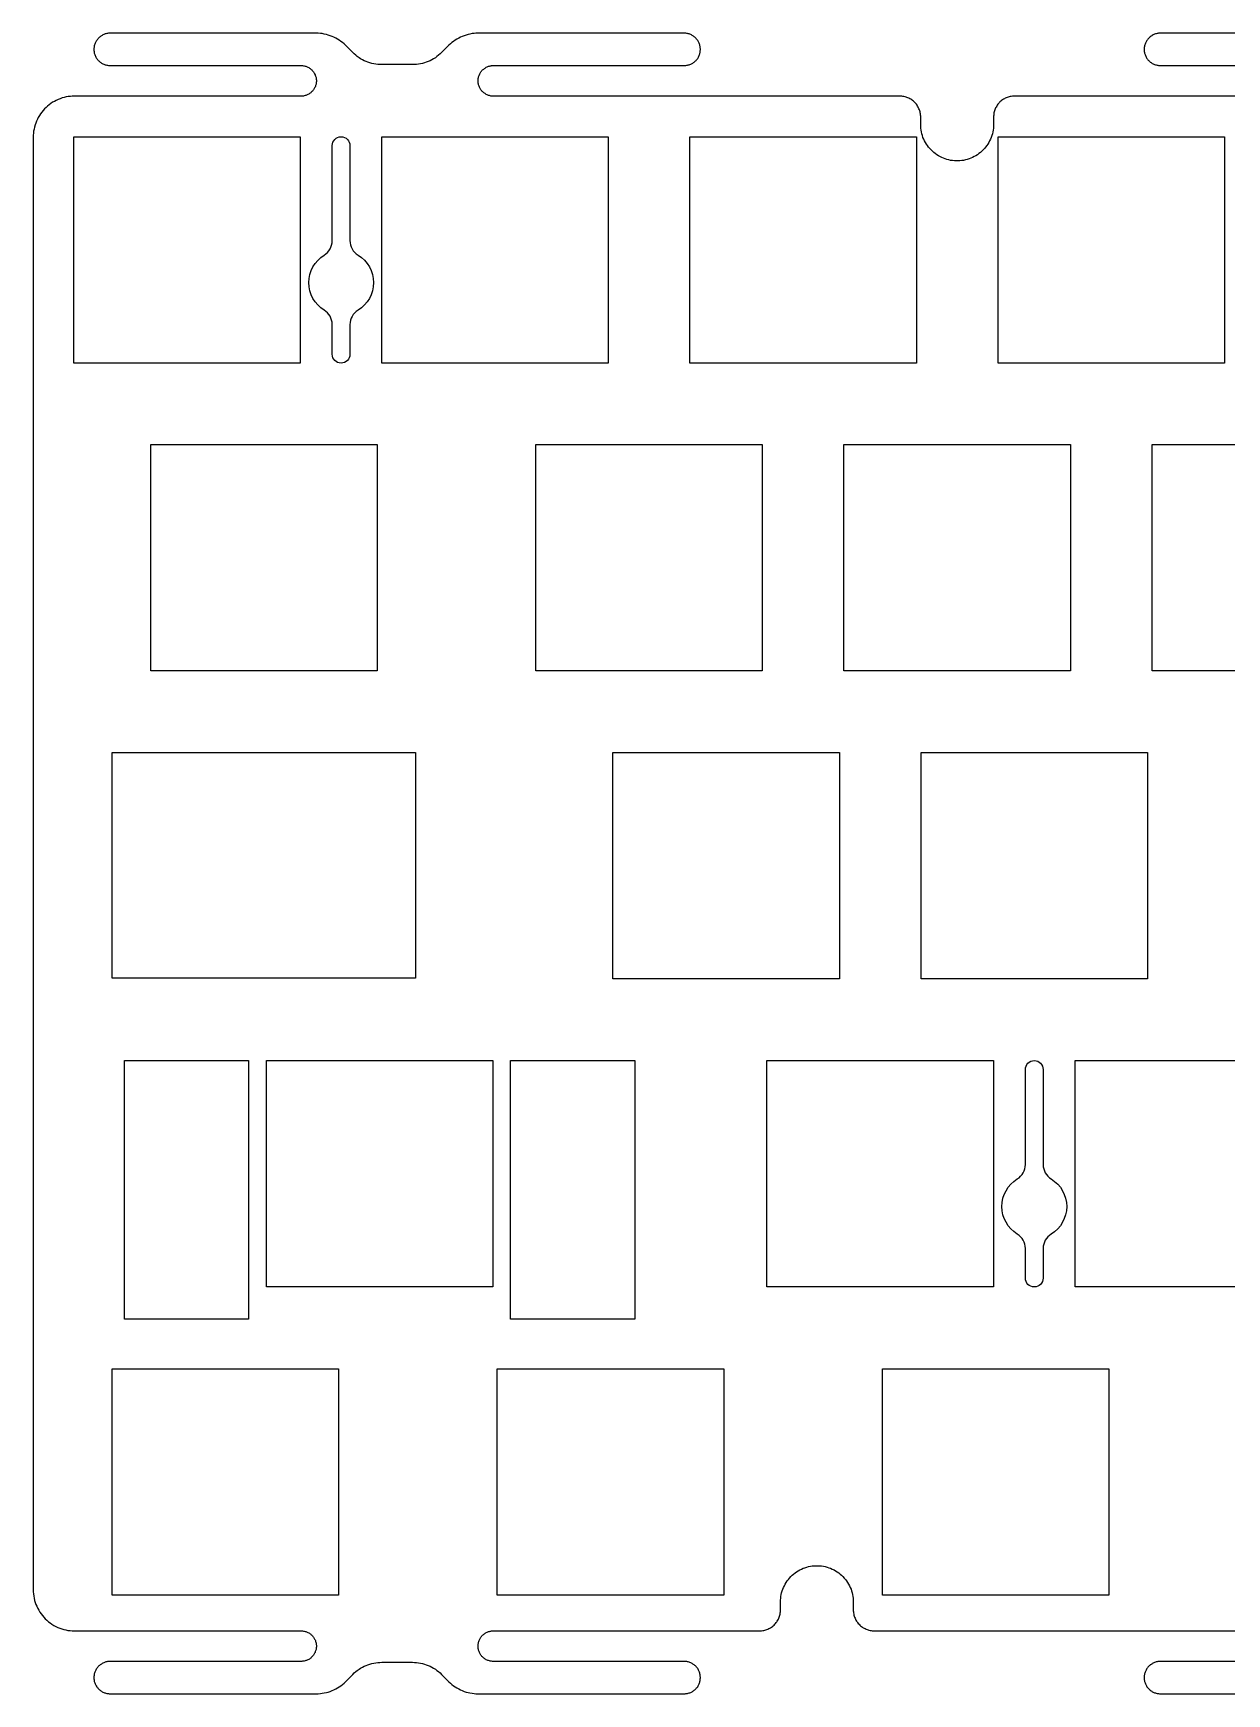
# Model space of a CAD drawing. Header units: millimetres. Extents: x -159 to 146, y -125 to 91.
# Drawn here: x -159.2 to -85.4, y -11.5 to 91.2 of the extents above; entities that cross this region are included whole.
import ezdxf

# ---------------------------------------------------------------- set-up
doc = ezdxf.new("R2010")
doc.units = ezdxf.units.MM
doc.header["$MEASUREMENT"] = 0
doc.layers.add('Ä¬ÈÏÖµ', color=7, linetype='Continuous', true_color=0x000000)

msp = doc.modelspace()

# ---------------------------------------------------------------- linework, layer by layer
at = {"layer": 'Ä¬ÈÏÖµ', "color": 7, "true_color": 0xffffff}
for points in [[(-142.65, 70.8), (-156.65, 70.8), (-156.65, 84.8), (-142.65, 84.8)], [(-137.6, 70.8), (-137.6, 84.8), (-123.6, 84.8), (-123.6, 70.8)], [(-118.55, 70.8), (-118.55, 84.8), (-104.55, 84.8), (-104.55, 70.8)], [(-85.5, 70.8), (-99.5, 70.8), (-99.5, 84.8), (-85.5, 84.8)], [(-137.89, 51.77), (-151.89, 51.77), (-151.89, 65.77), (-137.89, 65.77)], [(-114.08, 51.77), (-128.08, 51.77), (-128.08, 65.77), (-114.08, 65.77)], [(-95.03, 51.77), (-109.03, 51.77), (-109.03, 65.77), (-95.03, 65.77)], [(-75.98, 51.77), (-89.98, 51.77), (-89.98, 65.77), (-75.98, 65.77)], [(-135.51, 32.77), (-154.28, 32.77), (-154.28, 46.72), (-135.51, 46.72)], [(-109.31, 32.72), (-123.31, 32.72), (-123.31, 46.72), (-109.31, 46.72)], [(-90.26, 32.72), (-104.26, 32.72), (-104.26, 46.72), (-90.26, 46.72)], [(-145.84, 11.67), (-153.51, 11.67), (-153.51, 27.67), (-145.84, 27.67)], [(-130.74, 13.67), (-144.74, 13.67), (-144.74, 27.67), (-130.74, 27.67)], [(-121.96, 27.67), (-121.96, 11.67), (-129.64, 11.67), (-129.64, 27.67)], [(-99.79, 13.67), (-113.79, 13.67), (-113.79, 27.67), (-99.79, 27.67)], [(-80.74, 13.67), (-94.74, 13.67), (-94.74, 27.67), (-80.74, 27.67)], [(-140.27, -5.4), (-154.27, -5.4), (-154.27, 8.6), (-140.27, 8.6)], [(-116.46, -5.4), (-130.46, -5.4), (-130.46, 8.6), (-116.46, 8.6)], [(-92.64, -5.39), (-106.64, -5.39), (-106.64, 8.61), (-92.64, 8.61)]]:
    msp.add_lwpolyline(points, close=True, dxfattribs=at)
for points in [[(-140.67, 73.19, 0.259846), (-141.17, 74.08, -0.557323), (-141.17, 77.48, 0.259846), (-140.67, 78.37), (-140.67, 84.25, -1), (-139.57, 84.25), (-139.57, 78.38, 0.260735), (-139.07, 77.48, -0.559508), (-139.07, 74.08, 0.260735), (-139.57, 73.18), (-139.57, 71.35, -1), (-140.67, 71.35)], [(-97.81, 16.05, 0.259846), (-98.31, 16.94, -0.557323), (-98.31, 20.35, 0.259846), (-97.81, 21.24), (-97.81, 27.12, -1), (-96.71, 27.12), (-96.71, 21.24, 0.260735), (-96.21, 20.35, -0.559508), (-96.21, 16.94, 0.260735), (-96.71, 16.05), (-96.71, 14.22, -1), (-97.81, 14.22)]]:
    msp.add_lwpolyline(points, format="xyb", close=True, dxfattribs=at)
for points in [[(-76.66, 87.31, 0), (-98.48, 87.31, 0), (-98.55, 87.31, 0), (-98.61, 87.31, 0), (-98.68, 87.3, 0), (-98.74, 87.29, 0), (-98.81, 87.27, 0), (-98.87, 87.25, 0), (-98.93, 87.23, 0), (-98.99, 87.21, 0), (-99.05, 87.18, 0), (-99.11, 87.15, 0), (-99.17, 87.12, 0), (-99.22, 87.08, 0), (-99.28, 87.04, 0), (-99.33, 87, 0), (-99.38, 86.95, 0), (-99.42, 86.91, 0), (-99.47, 86.86, 0), (-99.51, 86.81, 0), (-99.55, 86.76, 0), (-99.58, 86.7, 0), (-99.62, 86.64, 0), (-99.65, 86.59, 0), (-99.68, 86.53, 0), (-99.7, 86.46, 0), (-99.72, 86.4, 0), (-99.74, 86.34, 0), (-99.75, 86.27, 0), (-99.77, 86.21, 0), (-99.77, 86.14, 0), (-99.78, 86.08, 0), (-99.78, 86.01, 0), (-99.78, 85.56, 0), (-99.78, 85.44, 0), (-99.79, 85.33, 0), (-99.81, 85.21, 0), (-99.83, 85.1, 0), (-99.85, 84.99, 0), (-99.89, 84.87, 0), (-99.93, 84.76, 0), (-99.97, 84.66, 0), (-100.02, 84.55, 0), (-100.07, 84.45, 0), (-100.13, 84.35, 0), (-100.2, 84.25, 0), (-100.27, 84.16, 0), (-100.34, 84.07, 0), (-100.42, 83.99, 0), (-100.5, 83.91, 0), (-100.59, 83.83, 0), (-100.68, 83.76, 0), (-100.77, 83.69, 0), (-100.87, 83.63, 0), (-100.97, 83.57, 0), (-101.08, 83.52, 0), (-101.18, 83.47, 0), (-101.29, 83.43, 0), (-101.4, 83.4, 0), (-101.51, 83.37, 0), (-101.63, 83.34, 0), (-101.74, 83.33, 0), (-101.86, 83.31, 0), (-101.97, 83.31, 0), (-102.09, 83.31, 0), (-102.2, 83.31, 0), (-102.32, 83.33, 0), (-102.43, 83.34, 0), (-102.55, 83.37, 0), (-102.66, 83.4, 0), (-102.77, 83.43, 0), (-102.88, 83.47, 0), (-102.98, 83.52, 0), (-103.09, 83.57, 0), (-103.19, 83.63, 0), (-103.29, 83.69, 0), (-103.38, 83.76, 0), (-103.47, 83.83, 0), (-103.56, 83.91, 0), (-103.64, 83.99, 0), (-103.72, 84.07, 0), (-103.79, 84.16, 0), (-103.86, 84.25, 0), (-103.93, 84.35, 0), (-103.99, 84.45, 0), (-104.04, 84.55, 0), (-104.09, 84.66, 0), (-104.14, 84.76, 0), (-104.17, 84.87, 0), (-104.21, 84.99, 0), (-104.23, 85.1, 0), (-104.25, 85.21, 0), (-104.27, 85.33, 0), (-104.28, 85.44, 0), (-104.28, 85.56, 0), (-104.28, 86.01, 0), (-104.28, 86.08, 0), (-104.29, 86.14, 0), (-104.3, 86.21, 0), (-104.31, 86.27, 0), (-104.32, 86.34, 0), (-104.34, 86.4, 0), (-104.36, 86.46, 0), (-104.39, 86.53, 0), (-104.41, 86.59, 0), (-104.44, 86.64, 0), (-104.48, 86.7, 0), (-104.51, 86.76, 0), (-104.55, 86.81, 0), (-104.59, 86.86, 0), (-104.64, 86.91, 0), (-104.68, 86.95, 0), (-104.73, 87, 0), (-104.78, 87.04, 0), (-104.84, 87.08, 0), (-104.89, 87.12, 0), (-104.95, 87.15, 0), (-105.01, 87.18, 0), (-105.07, 87.21, 0), (-105.13, 87.23, 0), (-105.19, 87.25, 0), (-105.25, 87.27, 0), (-105.32, 87.29, 0), (-105.38, 87.3, 0), (-105.45, 87.31, 0), (-105.51, 87.31, 0), (-105.58, 87.31, 0), (-130.71, 87.31, 0), (-130.76, 87.31, 0), (-130.81, 87.32, 0), (-130.86, 87.32, 0), (-130.9, 87.33, 0), (-130.95, 87.35, 0), (-131, 87.36, 0), (-131.05, 87.38, 0), (-131.09, 87.39, 0), (-131.14, 87.42, 0), (-131.18, 87.44, 0), (-131.22, 87.47, 0), (-131.26, 87.49, 0), (-131.3, 87.52, 0), (-131.34, 87.56, 0), (-131.38, 87.59, 0), (-131.41, 87.63, 0), (-131.44, 87.66, 0), (-131.47, 87.7, 0), (-131.5, 87.74, 0), (-131.53, 87.79, 0), (-131.55, 87.83, 0), (-131.57, 87.87, 0), (-131.59, 87.92, 0), (-131.61, 87.97, 0), (-131.62, 88.01, 0), (-131.63, 88.06, 0), (-131.64, 88.11, 0), (-131.65, 88.16, 0), (-131.65, 88.21, 0), (-131.65, 88.26, 0), (-131.65, 88.31, 0), (-131.65, 88.36, 0), (-131.64, 88.41, 0), (-131.63, 88.46, 0), (-131.62, 88.5, 0), (-131.61, 88.55, 0), (-131.59, 88.6, 0), (-131.57, 88.64, 0), (-131.55, 88.69, 0), (-131.53, 88.73, 0), (-131.5, 88.77, 0), (-131.47, 88.81, 0), (-131.44, 88.85, 0), (-131.41, 88.89, 0), (-131.38, 88.93, 0), (-131.34, 88.96, 0), (-131.3, 88.99, 0), (-131.26, 89.02, 0), (-131.22, 89.05, 0), (-131.18, 89.08, 0), (-131.14, 89.1, 0), (-131.09, 89.12, 0), (-131.05, 89.14, 0), (-131, 89.16, 0), (-130.95, 89.17, 0), (-130.9, 89.18, 0), (-130.85, 89.19, 0), (-130.81, 89.2, 0), (-130.76, 89.2, 0), (-130.71, 89.2, 0), (-118.9, 89.2, 0), (-118.85, 89.21, 0), (-118.8, 89.21, 0), (-118.75, 89.22, 0), (-118.7, 89.23, 0), (-118.65, 89.24, 0), (-118.6, 89.25, 0), (-118.55, 89.27, 0), (-118.5, 89.29, 0), (-118.46, 89.31, 0), (-118.41, 89.33, 0), (-118.37, 89.36, 0), (-118.32, 89.39, 0), (-118.28, 89.42, 0), (-118.24, 89.45, 0), (-118.2, 89.49, 0), (-118.17, 89.52, 0), (-118.14, 89.56, 0), (-118.1, 89.6, 0), (-118.07, 89.65, 0), (-118.05, 89.69, 0), (-118.02, 89.73, 0), (-118, 89.78, 0), (-117.98, 89.83, 0), (-117.96, 89.88, 0), (-117.94, 89.92, 0), (-117.93, 89.97, 0), (-117.92, 90.02, 0), (-117.91, 90.08, 0), (-117.91, 90.13, 0), (-117.9, 90.18, 0), (-117.9, 90.23, 0), (-117.91, 90.28, 0), (-117.91, 90.33, 0), (-117.92, 90.38, 0), (-117.93, 90.43, 0), (-117.94, 90.48, 0), (-117.96, 90.53, 0), (-117.98, 90.58, 0), (-118, 90.63, 0), (-118.02, 90.67, 0), (-118.05, 90.72, 0), (-118.07, 90.76, 0), (-118.1, 90.8, 0), (-118.14, 90.84, 0), (-118.17, 90.88, 0), (-118.2, 90.92, 0), (-118.24, 90.96, 0), (-118.28, 90.99, 0), (-118.32, 91.02, 0), (-118.37, 91.05, 0), (-118.41, 91.07, 0), (-118.46, 91.1, 0), (-118.5, 91.12, 0), (-118.55, 91.14, 0), (-118.6, 91.16, 0), (-118.65, 91.17, 0), (-118.7, 91.18, 0), (-118.75, 91.19, 0), (-118.8, 91.2, 0), (-118.85, 91.2, 0), (-118.9, 91.2, 0), (-131.65, 91.2, 0), (-131.78, 91.2, 0), (-131.9, 91.19, 0), (-132.02, 91.18, 0), (-132.15, 91.15, 0), (-132.27, 91.13, 0), (-132.39, 91.09, 0), (-132.51, 91.05, 0), (-132.63, 91.01, 0), (-132.74, 90.96, 0), (-132.85, 90.9, 0), (-132.96, 90.84, 0), (-133.07, 90.77, 0), (-133.17, 90.7, 0), (-133.27, 90.63, 0), (-133.36, 90.54, 0), (-133.45, 90.46, 0), (-133.91, 90.01, 0), (-134, 89.92, 0), (-134.09, 89.84, 0), (-134.19, 89.76, 0), (-134.29, 89.69, 0), (-134.4, 89.62, 0), (-134.51, 89.56, 0), (-134.62, 89.5, 0), (-134.73, 89.45, 0), (-134.85, 89.41, 0), (-134.97, 89.37, 0), (-135.09, 89.33, 0), (-135.21, 89.31, 0), (-135.33, 89.29, 0), (-135.46, 89.27, 0), (-135.58, 89.26, 0), (-135.71, 89.26, 0), (-137.6, 89.26, 0), (-137.72, 89.26, 0), (-137.85, 89.27, 0), (-137.97, 89.29, 0), (-138.09, 89.31, 0), (-138.22, 89.33, 0), (-138.34, 89.37, 0), (-138.46, 89.41, 0), (-138.57, 89.45, 0), (-138.69, 89.5, 0), (-138.8, 89.56, 0), (-138.91, 89.62, 0), (-139.01, 89.69, 0), (-139.12, 89.76, 0), (-139.21, 89.84, 0), (-139.31, 89.92, 0), (-139.4, 90.01, 0), (-139.85, 90.46, 0), (-139.94, 90.54, 0), (-140.04, 90.63, 0), (-140.14, 90.7, 0), (-140.24, 90.77, 0), (-140.34, 90.84, 0), (-140.45, 90.9, 0), (-140.56, 90.96, 0), (-140.68, 91.01, 0), (-140.8, 91.05, 0), (-140.91, 91.09, 0), (-141.03, 91.13, 0), (-141.16, 91.15, 0), (-141.28, 91.18, 0), (-141.4, 91.19, 0), (-141.53, 91.2, 0), (-141.65, 91.2, 0), (-154.4, 91.2, 0), (-154.45, 91.2, 0), (-154.5, 91.2, 0), (-154.56, 91.19, 0), (-154.61, 91.18, 0), (-154.66, 91.17, 0), (-154.71, 91.16, 0), (-154.75, 91.14, 0), (-154.8, 91.12, 0), (-154.85, 91.1, 0), (-154.89, 91.07, 0), (-154.94, 91.05, 0), (-154.98, 91.02, 0), (-155.02, 90.99, 0), (-155.06, 90.96, 0), (-155.1, 90.92, 0), (-155.14, 90.88, 0), (-155.17, 90.84, 0), (-155.2, 90.8, 0), (-155.23, 90.76, 0), (-155.26, 90.72, 0), (-155.28, 90.67, 0), (-155.31, 90.63, 0), (-155.33, 90.58, 0), (-155.35, 90.53, 0), (-155.36, 90.48, 0), (-155.38, 90.43, 0), (-155.39, 90.38, 0), (-155.39, 90.33, 0), (-155.4, 90.28, 0), (-155.4, 90.23, 0), (-155.4, 90.18, 0), (-155.4, 90.13, 0), (-155.39, 90.08, 0), (-155.39, 90.02, 0), (-155.38, 89.97, 0), (-155.36, 89.92, 0), (-155.35, 89.88, 0), (-155.33, 89.83, 0), (-155.31, 89.78, 0), (-155.28, 89.73, 0), (-155.26, 89.69, 0), (-155.23, 89.65, 0), (-155.2, 89.6, 0), (-155.17, 89.56, 0), (-155.14, 89.52, 0), (-155.1, 89.49, 0), (-155.06, 89.45, 0), (-155.02, 89.42, 0), (-154.98, 89.39, 0), (-154.94, 89.36, 0), (-154.89, 89.33, 0), (-154.85, 89.31, 0), (-154.8, 89.29, 0), (-154.75, 89.27, 0), (-154.71, 89.25, 0), (-154.66, 89.24, 0), (-154.61, 89.23, 0), (-154.56, 89.22, 0), (-154.5, 89.21, 0), (-154.45, 89.21, 0), (-154.4, 89.2, 0), (-142.6, 89.2, 0), (-142.55, 89.2, 0), (-142.5, 89.2, 0), (-142.45, 89.19, 0), (-142.4, 89.18, 0), (-142.35, 89.17, 0), (-142.31, 89.16, 0), (-142.26, 89.14, 0), (-142.21, 89.12, 0), (-142.17, 89.1, 0), (-142.12, 89.08, 0), (-142.08, 89.05, 0), (-142.04, 89.02, 0), (-142, 88.99, 0), (-141.97, 88.96, 0), (-141.93, 88.93, 0), (-141.9, 88.89, 0), (-141.86, 88.85, 0), (-141.83, 88.81, 0), (-141.8, 88.77, 0), (-141.78, 88.73, 0), (-141.76, 88.69, 0), (-141.73, 88.64, 0), (-141.72, 88.6, 0), (-141.7, 88.55, 0), (-141.68, 88.5, 0), (-141.67, 88.46, 0), (-141.66, 88.41, 0), (-141.66, 88.36, 0), (-141.65, 88.31, 0), (-141.65, 88.26, 0), (-141.65, 88.21, 0), (-141.66, 88.16, 0), (-141.66, 88.11, 0), (-141.67, 88.06, 0), (-141.68, 88.01, 0), (-141.7, 87.97, 0), (-141.71, 87.92, 0), (-141.73, 87.87, 0), (-141.76, 87.83, 0), (-141.78, 87.79, 0), (-141.8, 87.74, 0), (-141.83, 87.7, 0), (-141.86, 87.66, 0), (-141.89, 87.63, 0), (-141.93, 87.59, 0), (-141.96, 87.56, 0), (-142, 87.52, 0), (-142.04, 87.49, 0), (-142.08, 87.47, 0), (-142.12, 87.44, 0), (-142.17, 87.42, 0), (-142.21, 87.39, 0), (-142.26, 87.38, 0), (-142.3, 87.36, 0), (-142.35, 87.35, 0), (-142.4, 87.33, 0), (-142.45, 87.32, 0), (-142.5, 87.32, 0), (-142.55, 87.31, 0), (-142.6, 87.31, 0), (-156.61, 87.31, 0), (-156.74, 87.31, 0), (-156.86, 87.3, 0), (-156.99, 87.28, 0), (-157.12, 87.26, 0), (-157.25, 87.23, 0), (-157.37, 87.2, 0), (-157.49, 87.15, 0), (-157.61, 87.11, 0), (-157.73, 87.05, 0), (-157.84, 86.99, 0), (-157.96, 86.93, 0), (-158.06, 86.86, 0), (-158.17, 86.78, 0), (-158.27, 86.7, 0), (-158.36, 86.61, 0), (-158.45, 86.52, 0), (-158.54, 86.42, 0), (-158.62, 86.32, 0), (-158.7, 86.22, 0), (-158.77, 86.11, 0), (-158.84, 86, 0), (-158.9, 85.89, 0), (-158.95, 85.77, 0), (-159, 85.65, 0), (-159.04, 85.53, 0), (-159.07, 85.4, 0), (-159.1, 85.28, 0), (-159.13, 85.15, 0), (-159.14, 85.02, 0), (-159.15, 84.89, 0), (-159.16, 84.76, 0), (-159.16, -5.05, 0), (-159.15, -5.18, 0), (-159.14, -5.31, 0), (-159.12, -5.45, 0), (-159.1, -5.58, 0), (-159.07, -5.71, 0), (-159.03, -5.84, 0), (-158.99, -5.96, 0), (-158.94, -6.08, 0), (-158.88, -6.21, 0), (-158.81, -6.32, 0), (-158.74, -6.44, 0), (-158.67, -6.55, 0), (-158.59, -6.65, 0), (-158.5, -6.75, 0), (-158.41, -6.85, 0), (-158.31, -6.94, 0), (-158.21, -7.03, 0), (-158.11, -7.11, 0), (-158, -7.19, 0), (-157.88, -7.26, 0), (-157.76, -7.32, 0), (-157.64, -7.38, 0), (-157.52, -7.43, 0), (-157.39, -7.47, 0), (-157.27, -7.51, 0), (-157.14, -7.54, 0), (-157.01, -7.57, 0), (-156.87, -7.58, 0), (-156.74, -7.59, 0), (-156.61, -7.6, 0), (-142.6, -7.6, 0), (-142.55, -7.6, 0), (-142.5, -7.6, 0), (-142.45, -7.61, 0), (-142.4, -7.62, 0), (-142.35, -7.63, 0), (-142.3, -7.64, 0), (-142.26, -7.66, 0), (-142.21, -7.68, 0), (-142.17, -7.7, 0), (-142.12, -7.72, 0), (-142.08, -7.75, 0), (-142.04, -7.78, 0), (-142, -7.81, 0), (-141.96, -7.84, 0), (-141.93, -7.87, 0), (-141.89, -7.91, 0), (-141.86, -7.95, 0), (-141.83, -7.99, 0), (-141.8, -8.03, 0), (-141.78, -8.07, 0), (-141.76, -8.11, 0), (-141.73, -8.16, 0), (-141.71, -8.2, 0), (-141.7, -8.25, 0), (-141.68, -8.3, 0), (-141.67, -8.35, 0), (-141.66, -8.4, 0), (-141.66, -8.44, 0), (-141.65, -8.49, 0), (-141.65, -8.54, 0), (-141.65, -8.59, 0), (-141.66, -8.64, 0), (-141.66, -8.69, 0), (-141.67, -8.74, 0), (-141.68, -8.79, 0), (-141.7, -8.84, 0), (-141.72, -8.88, 0), (-141.73, -8.93, 0), (-141.76, -8.97, 0), (-141.78, -9.02, 0), (-141.8, -9.06, 0), (-141.83, -9.1, 0), (-141.86, -9.14, 0), (-141.9, -9.18, 0), (-141.93, -9.21, 0), (-141.97, -9.25, 0), (-142, -9.28, 0), (-142.04, -9.31, 0), (-142.08, -9.34, 0), (-142.12, -9.36, 0), (-142.17, -9.39, 0), (-142.21, -9.41, 0), (-142.26, -9.43, 0), (-142.31, -9.44, 0), (-142.35, -9.46, 0), (-142.4, -9.47, 0), (-142.45, -9.48, 0), (-142.5, -9.48, 0), (-142.55, -9.49, 0), (-142.6, -9.49, 0), (-154.4, -9.49, 0), (-154.45, -9.49, 0), (-154.5, -9.49, 0), (-154.56, -9.5, 0), (-154.61, -9.51, 0), (-154.66, -9.52, 0), (-154.71, -9.54, 0), (-154.75, -9.55, 0), (-154.8, -9.57, 0), (-154.85, -9.59, 0), (-154.89, -9.62, 0), (-154.94, -9.65, 0), (-154.98, -9.67, 0), (-155.02, -9.7, 0), (-155.06, -9.74, 0), (-155.1, -9.77, 0), (-155.14, -9.81, 0), (-155.17, -9.85, 0), (-155.2, -9.89, 0), (-155.23, -9.93, 0), (-155.26, -9.97, 0), (-155.28, -10.02, 0), (-155.31, -10.06, 0), (-155.33, -10.11, 0), (-155.35, -10.16, 0), (-155.36, -10.21, 0), (-155.38, -10.26, 0), (-155.39, -10.31, 0), (-155.39, -10.36, 0), (-155.4, -10.41, 0), (-155.4, -10.46, 0), (-155.4, -10.51, 0), (-155.4, -10.57, 0), (-155.39, -10.62, 0), (-155.39, -10.67, 0), (-155.38, -10.72, 0), (-155.36, -10.77, 0), (-155.35, -10.82, 0), (-155.33, -10.87, 0), (-155.31, -10.91, 0), (-155.28, -10.96, 0), (-155.26, -11, 0), (-155.23, -11.05, 0), (-155.2, -11.09, 0), (-155.17, -11.13, 0), (-155.14, -11.17, 0), (-155.1, -11.2, 0), (-155.06, -11.24, 0), (-155.02, -11.27, 0), (-154.98, -11.3, 0), (-154.94, -11.33, 0), (-154.89, -11.36, 0), (-154.85, -11.38, 0), (-154.8, -11.41, 0), (-154.75, -11.42, 0), (-154.71, -11.44, 0), (-154.66, -11.46, 0), (-154.61, -11.47, 0), (-154.56, -11.48, 0), (-154.5, -11.48, 0), (-154.45, -11.49, 0), (-154.4, -11.49, 0), (-141.65, -11.49, 0), (-141.53, -11.49, 0), (-141.4, -11.48, 0), (-141.28, -11.46, 0), (-141.16, -11.44, 0), (-141.03, -11.41, 0), (-140.91, -11.38, 0), (-140.8, -11.34, 0), (-140.68, -11.29, 0), (-140.56, -11.24, 0), (-140.45, -11.19, 0), (-140.34, -11.13, 0), (-140.24, -11.06, 0), (-140.14, -10.99, 0), (-140.04, -10.91, 0), (-139.94, -10.83, 0), (-139.85, -10.74, 0), (-139.4, -10.29, 0), (-139.31, -10.2, 0), (-139.21, -10.12, 0), (-139.12, -10.04, 0), (-139.01, -9.97, 0), (-138.91, -9.91, 0), (-138.8, -9.84, 0), (-138.69, -9.79, 0), (-138.57, -9.74, 0), (-138.46, -9.69, 0), (-138.34, -9.65, 0), (-138.22, -9.62, 0), (-138.09, -9.59, 0), (-137.97, -9.57, 0), (-137.85, -9.56, 0), (-137.72, -9.55, 0), (-137.6, -9.54, 0), (-135.71, -9.54, 0), (-135.58, -9.55, 0), (-135.46, -9.56, 0), (-135.33, -9.57, 0), (-135.21, -9.59, 0), (-135.09, -9.62, 0), (-134.97, -9.65, 0), (-134.85, -9.69, 0), (-134.73, -9.74, 0), (-134.62, -9.79, 0), (-134.51, -9.84, 0), (-134.4, -9.91, 0), (-134.29, -9.97, 0), (-134.19, -10.04, 0), (-134.09, -10.12, 0), (-134, -10.2, 0), (-133.91, -10.29, 0), (-133.45, -10.74, 0), (-133.36, -10.83, 0), (-133.27, -10.91, 0), (-133.17, -10.99, 0), (-133.07, -11.06, 0), (-132.96, -11.13, 0), (-132.85, -11.19, 0), (-132.74, -11.24, 0), (-132.63, -11.29, 0), (-132.51, -11.34, 0), (-132.39, -11.38, 0), (-132.27, -11.41, 0), (-132.15, -11.44, 0), (-132.02, -11.46, 0), (-131.9, -11.48, 0), (-131.78, -11.49, 0), (-131.65, -11.49, 0), (-118.9, -11.49, 0), (-118.85, -11.49, 0), (-118.8, -11.48, 0), (-118.75, -11.48, 0), (-118.7, -11.47, 0), (-118.65, -11.46, 0), (-118.6, -11.44, 0), (-118.55, -11.42, 0), (-118.5, -11.41, 0), (-118.46, -11.38, 0), (-118.41, -11.36, 0), (-118.37, -11.33, 0), (-118.32, -11.3, 0), (-118.28, -11.27, 0), (-118.24, -11.24, 0), (-118.2, -11.2, 0), (-118.17, -11.17, 0), (-118.14, -11.13, 0), (-118.1, -11.09, 0), (-118.07, -11.05, 0), (-118.05, -11, 0), (-118.02, -10.96, 0), (-118, -10.91, 0), (-117.98, -10.87, 0), (-117.96, -10.82, 0), (-117.94, -10.77, 0), (-117.93, -10.72, 0), (-117.92, -10.67, 0), (-117.91, -10.62, 0), (-117.91, -10.57, 0), (-117.9, -10.51, 0), (-117.9, -10.46, 0), (-117.91, -10.41, 0), (-117.91, -10.36, 0), (-117.92, -10.31, 0), (-117.93, -10.26, 0), (-117.94, -10.21, 0), (-117.96, -10.16, 0), (-117.98, -10.11, 0), (-118, -10.06, 0), (-118.02, -10.02, 0), (-118.05, -9.97, 0), (-118.07, -9.93, 0), (-118.1, -9.89, 0), (-118.14, -9.85, 0), (-118.17, -9.81, 0), (-118.2, -9.77, 0), (-118.24, -9.74, 0), (-118.28, -9.7, 0), (-118.32, -9.67, 0), (-118.37, -9.65, 0), (-118.41, -9.62, 0), (-118.46, -9.59, 0), (-118.5, -9.57, 0), (-118.55, -9.55, 0), (-118.6, -9.54, 0), (-118.65, -9.52, 0), (-118.7, -9.51, 0), (-118.75, -9.5, 0), (-118.8, -9.49, 0), (-118.85, -9.49, 0), (-118.9, -9.49, 0), (-130.71, -9.49, 0), (-130.76, -9.49, 0), (-130.81, -9.48, 0), (-130.85, -9.48, 0), (-130.9, -9.47, 0), (-130.95, -9.46, 0), (-131, -9.44, 0), (-131.05, -9.43, 0), (-131.09, -9.41, 0), (-131.14, -9.39, 0), (-131.18, -9.36, 0), (-131.22, -9.34, 0), (-131.26, -9.31, 0), (-131.3, -9.28, 0), (-131.34, -9.25, 0), (-131.38, -9.21, 0), (-131.41, -9.18, 0), (-131.44, -9.14, 0), (-131.47, -9.1, 0), (-131.5, -9.06, 0), (-131.53, -9.02, 0), (-131.55, -8.97, 0), (-131.57, -8.93, 0), (-131.59, -8.88, 0), (-131.61, -8.84, 0), (-131.62, -8.79, 0), (-131.63, -8.74, 0), (-131.64, -8.69, 0), (-131.65, -8.64, 0), (-131.65, -8.59, 0), (-131.65, -8.54, 0), (-131.65, -8.49, 0), (-131.65, -8.44, 0), (-131.64, -8.4, 0), (-131.63, -8.35, 0), (-131.62, -8.3, 0), (-131.61, -8.25, 0), (-131.59, -8.2, 0), (-131.57, -8.16, 0), (-131.55, -8.11, 0), (-131.53, -8.07, 0), (-131.5, -8.03, 0), (-131.47, -7.99, 0), (-131.44, -7.95, 0), (-131.41, -7.91, 0), (-131.38, -7.87, 0), (-131.34, -7.84, 0), (-131.3, -7.81, 0), (-131.26, -7.78, 0), (-131.22, -7.75, 0), (-131.18, -7.72, 0), (-131.14, -7.7, 0), (-131.09, -7.68, 0), (-131.05, -7.66, 0), (-131, -7.64, 0), (-130.95, -7.63, 0), (-130.9, -7.62, 0), (-130.86, -7.61, 0), (-130.81, -7.6, 0), (-130.76, -7.6, 0), (-130.71, -7.6, 0), (-114.25, -7.6, 0), (-114.18, -7.6, 0), (-114.12, -7.59, 0), (-114.05, -7.58, 0), (-113.99, -7.57, 0), (-113.92, -7.56, 0), (-113.86, -7.54, 0), (-113.8, -7.52, 0), (-113.74, -7.49, 0), (-113.68, -7.46, 0), (-113.62, -7.43, 0), (-113.56, -7.4, 0), (-113.51, -7.36, 0), (-113.45, -7.33, 0), (-113.4, -7.28, 0), (-113.35, -7.24, 0), (-113.31, -7.19, 0), (-113.26, -7.14, 0), (-113.22, -7.09, 0), (-113.18, -7.04, 0), (-113.15, -6.99, 0), (-113.11, -6.93, 0), (-113.08, -6.87, 0), (-113.06, -6.81, 0), (-113.03, -6.75, 0), (-113.01, -6.69, 0), (-112.99, -6.62, 0), (-112.98, -6.56, 0), (-112.97, -6.49, 0), (-112.96, -6.43, 0), (-112.95, -6.36, 0), (-112.95, -6.3, 0), (-112.95, -5.81, 0), (-112.95, -5.7, 0), (-112.94, -5.58, 0), (-112.92, -5.47, 0), (-112.9, -5.35, 0), (-112.88, -5.24, 0), (-112.84, -5.13, 0), (-112.81, -5.02, 0), (-112.76, -4.91, 0), (-112.71, -4.81, 0), (-112.66, -4.71, 0), (-112.6, -4.61, 0), (-112.53, -4.51, 0), (-112.46, -4.42, 0), (-112.39, -4.33, 0), (-112.31, -4.24, 0), (-112.23, -4.16, 0), (-112.14, -4.09, 0), (-112.05, -4.01, 0), (-111.96, -3.95, 0), (-111.86, -3.89, 0), (-111.76, -3.83, 0), (-111.65, -3.78, 0), (-111.55, -3.73, 0), (-111.44, -3.69, 0), (-111.33, -3.65, 0), (-111.22, -3.62, 0), (-111.1, -3.6, 0), (-110.99, -3.58, 0), (-110.87, -3.57, 0), (-110.76, -3.57, 0), (-110.64, -3.57, 0), (-110.53, -3.57, 0), (-110.41, -3.58, 0), (-110.3, -3.6, 0), (-110.18, -3.62, 0), (-110.07, -3.65, 0), (-109.96, -3.69, 0), (-109.85, -3.73, 0), (-109.75, -3.78, 0), (-109.64, -3.83, 0), (-109.54, -3.89, 0), (-109.44, -3.95, 0), (-109.35, -4.01, 0), (-109.26, -4.09, 0), (-109.17, -4.16, 0), (-109.09, -4.24, 0), (-109.01, -4.33, 0), (-108.94, -4.42, 0), (-108.87, -4.51, 0), (-108.8, -4.61, 0), (-108.74, -4.71, 0), (-108.69, -4.81, 0), (-108.64, -4.91, 0), (-108.59, -5.02, 0), (-108.56, -5.13, 0), (-108.52, -5.24, 0), (-108.5, -5.35, 0), (-108.48, -5.47, 0), (-108.46, -5.58, 0), (-108.45, -5.7, 0), (-108.45, -5.81, 0), (-108.45, -6.3, 0), (-108.45, -6.36, 0), (-108.44, -6.43, 0), (-108.44, -6.49, 0), (-108.42, -6.56, 0), (-108.41, -6.62, 0), (-108.39, -6.69, 0), (-108.37, -6.75, 0), (-108.34, -6.81, 0), (-108.32, -6.87, 0), (-108.29, -6.93, 0), (-108.25, -6.99, 0), (-108.22, -7.04, 0), (-108.18, -7.09, 0), (-108.14, -7.14, 0), (-108.09, -7.19, 0), (-108.05, -7.24, 0), (-108, -7.28, 0), (-107.95, -7.33, 0), (-107.89, -7.36, 0), (-107.84, -7.4, 0), (-107.78, -7.43, 0), (-107.72, -7.46, 0), (-107.66, -7.49, 0), (-107.6, -7.52, 0), (-107.54, -7.54, 0), (-107.48, -7.56, 0), (-107.41, -7.57, 0), (-107.35, -7.58, 0), (-107.28, -7.59, 0), (-107.22, -7.6, 0), (-107.15, -7.6, 0), (-76.66, -7.6, 0)], [(-76.22, 91.2, 0), (-89.46, 91.2, 0), (-89.52, 91.2, 0), (-89.57, 91.2, 0), (-89.62, 91.19, 0), (-89.67, 91.18, 0), (-89.72, 91.17, 0), (-89.77, 91.16, 0), (-89.82, 91.14, 0), (-89.86, 91.12, 0), (-89.91, 91.1, 0), (-89.96, 91.07, 0), (-90, 91.05, 0), (-90.04, 91.02, 0), (-90.09, 90.99, 0), (-90.12, 90.96, 0), (-90.16, 90.92, 0), (-90.2, 90.88, 0), (-90.23, 90.84, 0), (-90.26, 90.8, 0), (-90.29, 90.76, 0), (-90.32, 90.72, 0), (-90.35, 90.67, 0), (-90.37, 90.63, 0), (-90.39, 90.58, 0), (-90.41, 90.53, 0), (-90.42, 90.48, 0), (-90.44, 90.43, 0), (-90.45, 90.38, 0), (-90.46, 90.33, 0), (-90.46, 90.28, 0), (-90.46, 90.23, 0), (-90.46, 90.18, 0), (-90.46, 90.13, 0), (-90.46, 90.08, 0), (-90.45, 90.02, 0), (-90.44, 89.97, 0), (-90.42, 89.92, 0), (-90.41, 89.88, 0), (-90.39, 89.83, 0), (-90.37, 89.78, 0), (-90.35, 89.73, 0), (-90.32, 89.69, 0), (-90.29, 89.65, 0), (-90.26, 89.6, 0), (-90.23, 89.56, 0), (-90.2, 89.52, 0), (-90.16, 89.49, 0), (-90.12, 89.45, 0), (-90.09, 89.42, 0), (-90.04, 89.39, 0), (-90, 89.36, 0), (-89.96, 89.33, 0), (-89.91, 89.31, 0), (-89.86, 89.29, 0), (-89.82, 89.27, 0), (-89.77, 89.25, 0), (-89.72, 89.24, 0), (-89.67, 89.23, 0), (-89.62, 89.22, 0), (-89.57, 89.21, 0), (-89.52, 89.21, 0), (-89.46, 89.2, 0), (-76.66, 89.2, 0)], [(-76.66, -9.49, 0), (-89.46, -9.49, 0), (-89.52, -9.49, 0), (-89.57, -9.49, 0), (-89.62, -9.5, 0), (-89.67, -9.51, 0), (-89.72, -9.52, 0), (-89.77, -9.54, 0), (-89.82, -9.55, 0), (-89.86, -9.57, 0), (-89.91, -9.59, 0), (-89.96, -9.62, 0), (-90, -9.65, 0), (-90.04, -9.67, 0), (-90.09, -9.7, 0), (-90.12, -9.74, 0), (-90.16, -9.77, 0), (-90.2, -9.81, 0), (-90.23, -9.85, 0), (-90.26, -9.89, 0), (-90.29, -9.93, 0), (-90.32, -9.97, 0), (-90.35, -10.02, 0), (-90.37, -10.06, 0), (-90.39, -10.11, 0), (-90.41, -10.16, 0), (-90.42, -10.21, 0), (-90.44, -10.26, 0), (-90.45, -10.31, 0), (-90.46, -10.36, 0), (-90.46, -10.41, 0), (-90.46, -10.46, 0), (-90.46, -10.51, 0), (-90.46, -10.57, 0), (-90.46, -10.62, 0), (-90.45, -10.67, 0), (-90.44, -10.72, 0), (-90.42, -10.77, 0), (-90.41, -10.82, 0), (-90.39, -10.87, 0), (-90.37, -10.91, 0), (-90.35, -10.96, 0), (-90.32, -11, 0), (-90.29, -11.05, 0), (-90.26, -11.09, 0), (-90.23, -11.13, 0), (-90.2, -11.17, 0), (-90.16, -11.2, 0), (-90.12, -11.24, 0), (-90.09, -11.27, 0), (-90.04, -11.3, 0), (-90, -11.33, 0), (-89.96, -11.36, 0), (-89.91, -11.38, 0), (-89.86, -11.41, 0), (-89.82, -11.42, 0), (-89.77, -11.44, 0), (-89.72, -11.46, 0), (-89.67, -11.47, 0), (-89.62, -11.48, 0), (-89.57, -11.48, 0), (-89.52, -11.49, 0), (-89.46, -11.49, 0), (-76.22, -11.49, 0)]]:
    msp.add_polyline3d(points, dxfattribs=at)

doc.saveas('drawing.dxf')
